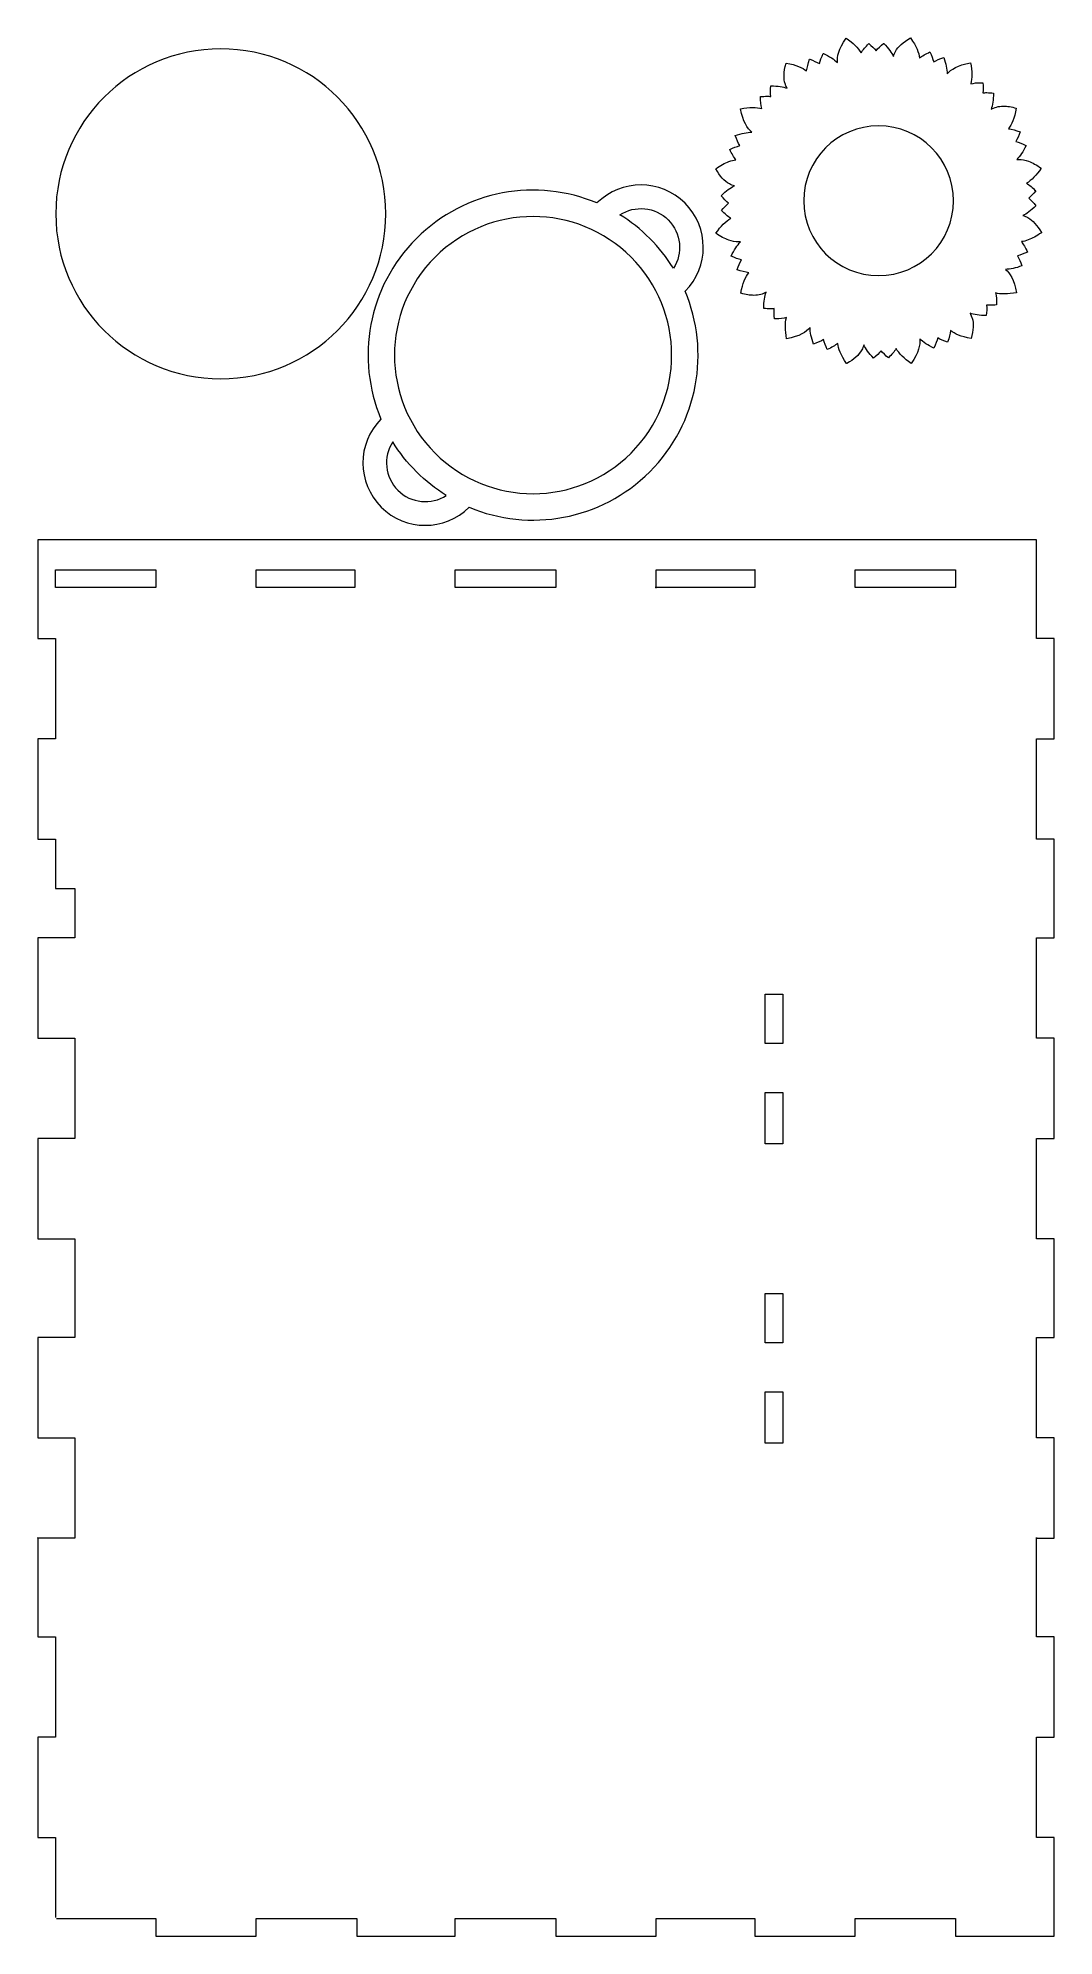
# Model space of a CAD drawing. Header units: millimetres. Extents: x -102 to 102, y -193 to 188.
import ezdxf

# ---------------------------------------------------------------- set-up
doc = ezdxf.new("R2010")
doc.units = ezdxf.units.MM
doc.header["$MEASUREMENT"] = 0
doc.layers.add('Layer 1', color=7, linetype='Continuous')

msp = doc.modelspace()

# ---------------------------------------------------------------- linework, layer by layer
at = {"layer": 'Layer 1', "color": 1, "lineweight": 9}
for points, knots in [([(48.1473, 178.1292), (48.1473, 178.1292), (48.1691, 178.0696), (48.1691, 178.0696), (48.1691, 178.0696), (48.2573, 177.8452), (48.354, 177.6314), (48.4648, 177.437), (48.4648, 177.437), (47.6682, 177.7175), (46.6307, 177.8999), (45.2242, 177.9048), (45.2242, 177.9048), (45.2242, 177.9048), (45.2196, 177.9048), (45.2196, 177.9048), (45.2196, 177.9048), (45.2196, 177.9048), (45.2192, 177.9006), (45.2192, 177.9006), (45.2192, 177.9006), (45.1254, 177.1224), (45.1113, 176.427), (45.1748, 175.803), (45.1748, 175.803), (44.9331, 175.821), (44.6837, 175.8319), (44.4209, 175.8319), (44.4209, 175.8319), (44.0251, 175.8319), (43.5982, 175.8114), (43.153, 175.7705), (43.153, 175.7705), (43.153, 175.7705), (43.1484, 175.7702), (43.1484, 175.7702), (43.1484, 175.7702), (43.1484, 175.7702), (43.1481, 175.7659), (43.1481, 175.7659), (43.1481, 175.7659), (43.1244, 174.8494), (43.201, 174.0578), (43.3728, 173.3699), (43.3728, 173.3699), (42.8648, 173.4972), (42.27, 173.5755), (41.5577, 173.5755), (41.5577, 173.5755), (40.8391, 173.5755), (40.0274, 173.4951), (39.1451, 173.3364), (39.1451, 173.3364), (39.1451, 173.3364), (39.1405, 173.3357), (39.1405, 173.3357), (39.1405, 173.3357), (39.1405, 173.3357), (39.1416, 173.3304), (39.1416, 173.3304), (39.1416, 173.3304), (39.6129, 170.6835), (40.4828, 169.4103), (41.3919, 168.6412), (41.3919, 168.6412), (40.4327, 168.6201), (39.3497, 168.3939), (38.0846, 167.9473), (38.0846, 167.9473), (38.0846, 167.9473), (38.0797, 167.9456), (38.0797, 167.9456), (38.0797, 167.9456), (38.0797, 167.9456), (38.0815, 167.9406), (38.0815, 167.9406), (38.0815, 167.9406), (38.3662, 167.1299), (38.6706, 166.4784), (38.9846, 165.9397), (38.9846, 165.9397), (38.364, 165.7661), (37.7005, 165.5174), (36.9833, 165.1851), (36.9833, 165.1851), (36.9833, 165.1851), (36.9787, 165.183), (36.9787, 165.183), (36.9787, 165.183), (36.9787, 165.183), (36.9808, 165.1784), (36.9808, 165.1784), (36.9808, 165.1784), (37.3833, 164.3049), (37.7915, 163.6251), (38.1979, 163.0896), (38.1979, 163.0896), (37.7453, 163.0377), (37.2845, 162.9277), (36.8019, 162.7495), (36.8019, 162.7495), (35.9863, 162.4489), (35.1294, 161.9737), (34.1819, 161.2968), (34.1819, 161.2968), (34.1819, 161.2968), (34.178, 161.2939), (34.178, 161.2939), (34.178, 161.2939), (34.178, 161.2939), (34.1801, 161.2904), (34.1801, 161.2904), (34.1801, 161.2904), (34.9964, 159.8094), (35.884, 158.8227), (36.894, 158.2738), (36.894, 158.2738), (37.2313, 158.09), (37.5661, 157.9651), (37.8941, 157.8752), (37.8941, 157.8752), (37.147, 157.5153), (36.2819, 156.9149), (35.2734, 155.9134), (35.2734, 155.9134), (35.2734, 155.9134), (35.2702, 155.9105), (35.2702, 155.9105), (35.2702, 155.9105), (35.2702, 155.9105), (35.273, 155.907), (35.273, 155.907), (35.273, 155.907), (35.7591, 155.2872), (36.24, 154.7877), (36.725, 154.3929), (36.725, 154.3929), (36.2629, 153.9943), (35.7958, 153.5145), (35.3178, 152.9402), (35.3178, 152.9402), (35.3178, 152.9402), (35.315, 152.9366), (35.315, 152.9366), (35.315, 152.9366), (35.315, 152.9366), (35.3178, 152.9335), (35.3178, 152.9335), (35.3178, 152.9335), (35.9539, 152.2642), (36.5642, 151.758), (37.1702, 151.3946), (37.1702, 151.3946), (36.1662, 150.7917), (35.1943, 149.8086), (34.2051, 148.3854), (34.2051, 148.3854), (34.2051, 148.3854), (34.2027, 148.3812), (34.2027, 148.3812), (34.2027, 148.3812), (34.2027, 148.3812), (34.2066, 148.3784), (34.2066, 148.3784), (34.2066, 148.3784), (35.1298, 147.7346), (35.9662, 147.282), (36.7631, 146.9944), (36.7631, 146.9944), (37.438, 146.7514), (38.0702, 146.6332), (38.6957, 146.6332), (38.6957, 146.6332), (38.8414, 146.6332), (38.9786, 146.6448), (39.1155, 146.6565), (39.1155, 146.6565), (38.4526, 145.9633), (37.8423, 145.0309), (37.2658, 143.8247), (37.2658, 143.8247), (37.2658, 143.8247), (37.2637, 143.8201), (37.2637, 143.8201), (37.2637, 143.8201), (37.2637, 143.8201), (37.2683, 143.818), (37.2683, 143.818), (37.2683, 143.818), (38.007, 143.4635), (38.6875, 143.206), (39.3211, 143.0384), (39.3211, 143.0384), (39.0054, 142.4771), (38.7119, 141.8337), (38.4399, 141.0928), (38.4399, 141.0928), (38.4399, 141.0928), (38.4385, 141.0879), (38.4385, 141.0879), (38.4385, 141.0879), (38.4385, 141.0879), (38.4431, 141.0861), (38.4431, 141.0861), (38.4431, 141.0861), (39.3031, 140.7693), (40.0743, 140.5672), (40.7806, 140.4705), (40.7806, 140.4705), (40.1276, 139.6482), (39.5497, 138.4082), (39.2089, 136.3621), (39.2089, 136.3621), (39.2089, 136.3621), (39.2082, 136.3582), (39.2082, 136.3582), (39.2082, 136.3582), (39.2082, 136.3582), (39.2125, 136.3568), (39.2125, 136.3568), (39.2125, 136.3568), (40.1791, 136.077), (41.0222, 135.9412), (41.7895, 135.9412), (41.7895, 135.9412), (42.8457, 135.9412), (43.6208, 136.2072), (44.2547, 136.5684), (44.2547, 136.5684), (43.9743, 135.7719), (43.7919, 134.7347), (43.7869, 133.3278), (43.7869, 133.3278), (43.7869, 133.3278), (43.7869, 133.3232), (43.7869, 133.3232), (43.7869, 133.3232), (43.7869, 133.3232), (43.7912, 133.3229), (43.7912, 133.3229), (43.7912, 133.3229), (44.2544, 133.2668), (44.6946, 133.2386), (45.1, 133.2386), (45.1, 133.2386), (45.1, 133.2386), (45.1003, 133.2386), (45.1003, 133.2386), (45.1003, 133.2386), (45.3833, 133.2386), (45.6433, 133.2541), (45.8895, 133.2791), (45.8895, 133.2791), (45.8465, 132.6974), (45.8503, 132.0324), (45.9209, 131.2567), (45.9209, 131.2567), (45.9209, 131.2567), (45.9212, 131.2521), (45.9212, 131.2521), (45.9212, 131.2521), (45.9212, 131.2521), (45.9258, 131.2517), (45.9258, 131.2517), (45.9258, 131.2517), (46.0387, 131.2489), (46.1467, 131.2475), (46.2557, 131.2475), (46.2557, 131.2475), (46.2557, 131.2475), (46.2564, 131.2475), (46.2564, 131.2475), (46.2564, 131.2475), (47.0357, 131.2475), (47.7201, 131.3241), (48.3244, 131.4754), (48.3244, 131.4754), (48.0404, 130.3387), (48.0485, 128.9555), (48.3554, 127.2491), (48.3554, 127.2491), (48.3554, 127.2491), (48.3561, 127.2445), (48.3561, 127.2445), (48.3561, 127.2445), (48.3561, 127.2445), (48.3611, 127.2456), (48.3611, 127.2456), (48.3611, 127.2456), (51.0076, 127.7169), (52.2811, 128.5869), (53.0498, 129.4956), (53.0498, 129.4956), (53.0717, 128.5368), (53.2996, 127.4474), (53.7441, 126.1887), (53.7441, 126.1887), (53.7441, 126.1887), (53.7459, 126.1837), (53.7459, 126.1837), (53.7459, 126.1837), (53.7459, 126.1837), (53.7508, 126.1855), (53.7508, 126.1855), (53.7508, 126.1855), (54.5622, 126.4702), (55.2138, 126.775), (55.7528, 127.089), (55.7528, 127.089), (55.9264, 126.4677), (56.1744, 125.8045), (56.5063, 125.0873), (56.5063, 125.0873), (56.5063, 125.0873), (56.5085, 125.0827), (56.5085, 125.0827), (56.5085, 125.0827), (56.5085, 125.0827), (56.513, 125.0848), (56.513, 125.0848), (56.513, 125.0848), (57.3858, 125.487), (58.0656, 125.8952), (58.6015, 126.3016), (58.6015, 126.3016), (58.7214, 125.2584), (59.1899, 123.9729), (60.395, 122.2859), (60.395, 122.2859), (60.395, 122.2859), (60.3978, 122.282), (60.3978, 122.282), (60.3978, 122.282), (60.3978, 122.282), (60.4014, 122.2841), (60.4014, 122.2841), (60.4014, 122.2841), (61.8823, 123.1005), (62.8687, 123.988), (63.418, 124.998), (63.418, 124.998), (63.6021, 125.336), (63.7274, 125.6715), (63.817, 125.9996), (63.817, 125.9996), (64.1824, 125.2379), (64.7867, 124.3757), (65.7784, 123.3774), (65.7784, 123.3774), (65.7784, 123.3774), (65.7812, 123.3742), (65.7812, 123.3742), (65.7812, 123.3742), (65.7812, 123.3742), (65.7848, 123.377), (65.7848, 123.377), (65.7848, 123.377), (66.4014, 123.861), (66.9034, 124.3426), (67.2992, 124.8294), (67.2992, 124.8294), (67.6802, 124.3874), (68.1533, 123.9203), (68.7516, 123.4218), (68.7516, 123.4218), (68.7516, 123.4218), (68.7551, 123.419), (68.7551, 123.419), (68.7551, 123.419), (68.7551, 123.419), (68.7583, 123.4218), (68.7583, 123.4218), (68.7583, 123.4218), (69.424, 124.054), (69.9302, 124.6685), (70.295, 125.2778), (70.295, 125.2778), (70.8979, 124.2724), (71.8818, 123.2994), (73.3063, 122.3095), (73.3063, 122.3095), (73.3063, 122.3095), (73.3106, 122.3067), (73.3106, 122.3067), (73.3106, 122.3067), (73.3106, 122.3067), (73.3134, 122.3106), (73.3134, 122.3106), (73.3134, 122.3106), (74.8515, 124.5154), (75.1365, 126.0306), (75.0381, 127.2174), (75.0381, 127.2174), (75.7306, 126.5549), (76.6627, 125.9456), (77.867, 125.3699), (77.867, 125.3699), (77.867, 125.3699), (77.8716, 125.3678), (77.8716, 125.3678), (77.8716, 125.3678), (77.8716, 125.3678), (77.8737, 125.3723), (77.8737, 125.3723), (77.8737, 125.3723), (78.2456, 126.1474), (78.4918, 126.8237), (78.6506, 127.4269), (78.6506, 127.4269), (79.2125, 127.1105), (79.8571, 126.8166), (80.599, 126.5439), (80.599, 126.5439), (80.599, 126.5439), (80.6039, 126.5425), (80.6039, 126.5425), (80.6039, 126.5425), (80.6039, 126.5425), (80.6057, 126.5471), (80.6057, 126.5471), (80.6057, 126.5471), (80.938, 127.4491), (81.1306, 128.2182), (81.2216, 128.8839), (81.2216, 128.8839), (82.0443, 128.2313), (83.2843, 127.6538), (85.3293, 127.313), (85.3293, 127.313), (85.3293, 127.313), (85.3336, 127.3123), (85.3336, 127.3123), (85.3336, 127.3123), (85.3336, 127.3123), (85.335, 127.3165), (85.335, 127.3165), (85.335, 127.3165), (85.8049, 128.9403), (85.8747, 130.2657), (85.5491, 131.3682), (85.5491, 131.3682), (85.5491, 131.3682), (85.123, 132.3595), (85.123, 132.3595), (85.123, 132.3595), (85.9195, 132.079), (86.9571, 131.8963), (88.3643, 131.8913), (88.3643, 131.8913), (88.3643, 131.8913), (88.3689, 131.8913), (88.3689, 131.8913), (88.3689, 131.8913), (88.3689, 131.8913), (88.3692, 131.8956), (88.3692, 131.8956), (88.3692, 131.8956), (88.4631, 132.6734), (88.4768, 133.3691), (88.4133, 133.9932), (88.4133, 133.9932), (88.6546, 133.9752), (88.9033, 133.9642), (89.1651, 133.9642), (89.1651, 133.9642), (89.1651, 133.9642), (89.1662, 133.9642), (89.1662, 133.9642), (89.1662, 133.9642), (89.5627, 133.9642), (89.9899, 133.9847), (90.4351, 134.0253), (90.4351, 134.0253), (90.4351, 134.0253), (90.4397, 134.0256), (90.4397, 134.0256), (90.4397, 134.0256), (90.4397, 134.0256), (90.44, 134.0302), (90.44, 134.0302), (90.44, 134.0302), (90.4633, 134.9464), (90.3868, 135.738), (90.2153, 136.4259), (90.2153, 136.4259), (90.723, 136.2986), (91.3178, 136.2203), (92.03, 136.2203), (92.03, 136.2203), (92.7486, 136.2203), (93.56, 136.3007), (94.4423, 136.4594), (94.4423, 136.4594), (94.4423, 136.4594), (94.4472, 136.4601), (94.4472, 136.4601), (94.4472, 136.4601), (94.4472, 136.4601), (94.4462, 136.4651), (94.4462, 136.4651), (94.4462, 136.4651), (93.9749, 139.1123), (93.1046, 140.3855), (92.1958, 141.1542), (92.1958, 141.1542), (93.155, 141.1757), (94.238, 141.4019), (95.5031, 141.8485), (95.5031, 141.8485), (95.5031, 141.8485), (95.508, 141.8502), (95.508, 141.8502), (95.508, 141.8502), (95.508, 141.8502), (95.5063, 141.8552), (95.5063, 141.8552), (95.5063, 141.8552), (95.2212, 142.6659), (94.9171, 143.3174), (94.6032, 143.8561), (94.6032, 143.8561), (95.2237, 144.0297), (95.8873, 144.2784), (96.6045, 144.6107), (96.6045, 144.6107), (96.6045, 144.6107), (96.6091, 144.6128), (96.6091, 144.6128), (96.6091, 144.6128), (96.6091, 144.6128), (96.6069, 144.6174), (96.6069, 144.6174), (96.6069, 144.6174), (96.2044, 145.4906), (95.7963, 146.1707), (95.3899, 146.7062), (95.3899, 146.7062), (95.8425, 146.7581), (96.3032, 146.8681), (96.7858, 147.0463), (96.7858, 147.0463), (97.6014, 147.3469), (98.4583, 147.8224), (99.4059, 148.499), (99.4059, 148.499), (99.4059, 148.499), (99.4098, 148.5019), (99.4098, 148.5019), (99.4098, 148.5019), (99.4098, 148.5019), (99.4077, 148.5054), (99.4077, 148.5054), (99.4077, 148.5054), (98.5913, 149.9864), (97.7037, 150.9727), (96.6937, 151.522), (96.6937, 151.522), (96.3565, 151.7058), (96.0217, 151.8307), (95.6936, 151.9206), (95.6936, 151.9206), (96.4408, 152.2805), (97.3058, 152.8809), (98.3144, 153.8824), (98.3144, 153.8824), (98.3144, 153.8824), (98.3176, 153.8853), (98.3176, 153.8853), (98.3176, 153.8853), (98.3176, 153.8853), (98.3147, 153.8888), (98.3147, 153.8888), (98.3147, 153.8888), (97.8286, 154.5086), (97.3478, 155.0081), (96.8627, 155.4029), (96.8627, 155.4029), (97.3245, 155.8015), (97.7919, 156.2813), (98.2699, 156.8556), (98.2699, 156.8556), (98.2699, 156.8556), (98.2728, 156.8592), (98.2728, 156.8592), (98.2728, 156.8592), (98.2728, 156.8592), (98.2699, 156.8623), (98.2699, 156.8623), (98.2699, 156.8623), (97.6339, 157.5316), (97.0239, 158.0378), (96.4175, 158.4012), (96.4175, 158.4012), (97.4215, 159.0041), (98.3934, 159.9876), (99.3823, 161.4104), (99.3823, 161.4104), (99.3823, 161.4104), (99.3851, 161.4146), (99.3851, 161.4146), (99.3851, 161.4146), (99.3851, 161.4146), (99.3808, 161.4174), (99.3808, 161.4174), (99.3808, 161.4174), (98.458, 162.0612), (97.6215, 162.5138), (96.8243, 162.8014), (96.8243, 162.8014), (96.1497, 163.0444), (95.5179, 163.1626), (94.8921, 163.1626), (94.8921, 163.1626), (94.746, 163.1626), (94.6088, 163.151), (94.4716, 163.1393), (94.4716, 163.1393), (95.1348, 163.8325), (95.7455, 164.7649), (96.3219, 165.9711), (96.3219, 165.9711), (96.3219, 165.9711), (96.3237, 165.9757), (96.3237, 165.9757), (96.3237, 165.9757), (96.3237, 165.9757), (96.3194, 165.9778), (96.3194, 165.9778), (96.3194, 165.9778), (95.5807, 166.3323), (94.9002, 166.5898), (94.2659, 166.7574), (94.2659, 166.7574), (94.5824, 167.3183), (94.8759, 167.9621), (95.1475, 168.703), (95.1475, 168.703), (95.1475, 168.703), (95.1493, 168.7079), (95.1493, 168.7079), (95.1493, 168.7079), (95.1493, 168.7079), (95.1447, 168.7097), (95.1447, 168.7097), (95.1447, 168.7097), (94.2846, 169.0265), (93.5134, 169.2286), (92.8072, 169.3253), (92.8072, 169.3253), (93.4602, 170.1476), (94.038, 171.3876), (94.3788, 173.4334), (94.3788, 173.4334), (94.3788, 173.4334), (94.3795, 173.4376), (94.3795, 173.4376), (94.3795, 173.4376), (94.3795, 173.4376), (94.3753, 173.439), (94.3753, 173.439), (94.3753, 173.439), (93.409, 173.7188), (92.5659, 173.8546), (91.7982, 173.8546), (91.7982, 173.8546), (90.742, 173.8546), (89.967, 173.5886), (89.333, 173.227), (89.333, 173.227), (89.6135, 174.0239), (89.7959, 175.0614), (89.8008, 176.4683), (89.8008, 176.4683), (89.8008, 176.4683), (89.8008, 176.4729), (89.8008, 176.4729), (89.8008, 176.4729), (89.8008, 176.4729), (89.7966, 176.4733), (89.7966, 176.4733), (89.7966, 176.4733), (89.3334, 176.529), (88.8931, 176.5576), (88.4874, 176.5576), (88.4874, 176.5576), (88.2048, 176.5576), (87.9445, 176.5421), (87.6983, 176.517), (87.6983, 176.517), (87.7413, 177.0987), (87.7374, 177.7637), (87.6665, 178.5391), (87.6665, 178.5391), (87.6665, 178.5391), (87.6661, 178.5437), (87.6661, 178.5437), (87.6661, 178.5437), (87.6661, 178.5437), (87.6619, 178.5441), (87.6619, 178.5441), (87.6619, 178.5441), (87.5487, 178.5469), (87.4407, 178.5479), (87.3314, 178.5479), (87.3314, 178.5479), (86.5521, 178.5479), (85.8677, 178.4717), (85.2634, 178.3204), (85.2634, 178.3204), (85.5474, 179.4571), (85.5393, 180.8403), (85.2323, 182.5463), (85.2323, 182.5463), (85.2323, 182.5463), (85.2316, 182.5513), (85.2316, 182.5513), (85.2316, 182.5513), (85.2316, 182.5513), (85.2263, 182.5502), (85.2263, 182.5502), (85.2263, 182.5502), (82.5798, 182.0789), (81.3066, 181.2086), (80.5376, 180.3002), (80.5376, 180.3002), (80.516, 181.2587), (80.2878, 182.3484), (79.8433, 183.6071), (79.8433, 183.6071), (79.8433, 183.6071), (79.8415, 183.6121), (79.8415, 183.6121), (79.8415, 183.6121), (79.8415, 183.6121), (79.8366, 183.6103), (79.8366, 183.6103), (79.8366, 183.6103), (79.0252, 183.3253), (78.3736, 183.0212), (77.8346, 182.7068), (77.8346, 182.7068), (77.661, 183.3281), (77.413, 183.9913), (77.0811, 184.7085), (77.0811, 184.7085), (77.0811, 184.7085), (77.0789, 184.7131), (77.0789, 184.7131), (77.0789, 184.7131), (77.0789, 184.7131), (77.0743, 184.711), (77.0743, 184.711), (77.0743, 184.711), (76.2016, 184.3088), (75.5218, 183.9006), (74.9863, 183.4946), (74.9863, 183.4946), (74.8663, 184.5378), (74.3978, 185.8229), (73.1927, 187.5099), (73.1927, 187.5099), (73.1927, 187.5099), (73.1899, 187.5138), (73.1899, 187.5138), (73.1899, 187.5138), (73.1899, 187.5138), (73.1864, 187.5117), (73.1864, 187.5117), (73.1864, 187.5117), (71.7054, 186.6953), (70.7187, 185.8078), (70.1698, 184.7978), (70.1698, 184.7978), (69.9856, 184.4598), (69.8604, 184.1243), (69.7708, 183.7959), (69.7708, 183.7959), (69.4053, 184.5579), (68.801, 185.4201), (67.8093, 186.4184), (67.8093, 186.4184), (67.8093, 186.4184), (67.8065, 186.4216), (67.8065, 186.4216), (67.8065, 186.4216), (67.8065, 186.4216), (67.803, 186.4188), (67.803, 186.4188), (67.803, 186.4188), (67.1863, 185.9348), (66.6843, 185.4529), (66.2882, 184.9664), (66.2882, 184.9664), (65.9075, 185.4081), (65.4344, 185.8755), (64.8361, 186.374), (64.8361, 186.374), (64.8361, 186.374), (64.8326, 186.3768), (64.8326, 186.3768), (64.8326, 186.3768), (64.8326, 186.3768), (64.8294, 186.374), (64.8294, 186.374), (64.8294, 186.374), (64.1637, 185.7418), (63.6575, 185.1273), (63.2927, 184.518), (63.2927, 184.518), (62.6898, 185.5234), (61.7059, 186.4964), (60.2814, 187.4863), (60.2814, 187.4863), (60.2814, 187.4863), (60.2772, 187.4891), (60.2772, 187.4891), (60.2772, 187.4891), (60.2772, 187.4891), (60.2744, 187.4852), (60.2744, 187.4852), (60.2744, 187.4852), (58.7363, 185.2804), (58.4512, 183.7652), (58.5496, 182.5784), (58.5496, 182.5784), (57.8568, 183.2409), (56.9251, 183.8502), (55.7207, 184.4259), (55.7207, 184.4259), (55.7207, 184.4259), (55.7161, 184.4277), (55.7161, 184.4277), (55.7161, 184.4277), (55.7161, 184.4277), (55.714, 184.4235), (55.714, 184.4235), (55.714, 184.4235), (55.3422, 183.6484), (55.0959, 182.9721), (54.9372, 182.3689), (54.9372, 182.3689), (54.3752, 182.6853), (53.7307, 182.9792), (52.9888, 183.2519), (52.9888, 183.2519), (52.9888, 183.2519), (52.9839, 183.2533), (52.9839, 183.2533), (52.9839, 183.2533), (52.9839, 183.2533), (52.9821, 183.2487), (52.9821, 183.2487), (52.9821, 183.2487), (52.6498, 182.3467), (52.4572, 181.5776), (52.3661, 180.9119), (52.3661, 180.9119), (52.3661, 180.9119), (52.3647, 180.8996), (52.3647, 180.8996), (52.3647, 180.8996), (51.5438, 181.5529), (50.3056, 182.1311), (48.2609, 182.4726), (48.2609, 182.4726), (47.7148, 180.5824), (47.7638, 179.298), (48.0785, 178.3257), (48.0785, 178.3257), (48.0785, 178.3257), (48.1473, 178.1292), (48.1473, 178.1292)], [0, 0, 0, 0, 0.00456621, 0.00456621, 0.00456621, 0.00456622, 0.00913242, 0.00913242, 0.00913242, 0.00913243, 0.01369863, 0.01369863, 0.01369863, 0.01369864, 0.01826484, 0.01826484, 0.01826484, 0.01826485, 0.02283105, 0.02283105, 0.02283105, 0.02283106, 0.02739726, 0.02739726, 0.02739726, 0.02739727, 0.03196347, 0.03196347, 0.03196347, 0.03196348, 0.03652968, 0.03652968, 0.03652968, 0.03652969, 0.04109589, 0.04109589, 0.04109589, 0.0410959, 0.0456621, 0.0456621, 0.0456621, 0.04566211, 0.05022831, 0.05022831, 0.05022831, 0.05022832, 0.05479452, 0.05479452, 0.05479452, 0.05479453, 0.05936073, 0.05936073, 0.05936073, 0.05936074, 0.06392694, 0.06392694, 0.06392694, 0.06392695, 0.06849315, 0.06849315, 0.06849315, 0.06849316, 0.07305936, 0.07305936, 0.07305936, 0.07305937, 0.07762557, 0.07762557, 0.07762557, 0.07762558, 0.08219178, 0.08219178, 0.08219178, 0.08219179, 0.08675799, 0.08675799, 0.08675799, 0.086758, 0.0913242, 0.0913242, 0.0913242, 0.09132421, 0.09589041, 0.09589041, 0.09589041, 0.09589042, 0.10045662, 0.10045662, 0.10045662, 0.10045663, 0.10502283, 0.10502283, 0.10502283, 0.10502284, 0.10958904, 0.10958904, 0.10958904, 0.10958905, 0.11415525, 0.11415525, 0.11415525, 0.11415526, 0.11872146, 0.11872146, 0.11872146, 0.11872147, 0.12328767, 0.12328767, 0.12328767, 0.12328768, 0.12785388, 0.12785388, 0.12785388, 0.12785389, 0.13242009, 0.13242009, 0.13242009, 0.1324201, 0.1369863, 0.1369863, 0.1369863, 0.13698631, 0.14155251, 0.14155251, 0.14155251, 0.14155252, 0.14611872, 0.14611872, 0.14611872, 0.14611873, 0.15068493, 0.15068493, 0.15068493, 0.15068494, 0.15525114, 0.15525114, 0.15525114, 0.15525115, 0.15981735, 0.15981735, 0.15981735, 0.15981736, 0.16438356, 0.16438356, 0.16438356, 0.16438357, 0.16894977, 0.16894977, 0.16894977, 0.16894978, 0.17351598, 0.17351598, 0.17351598, 0.17351599, 0.17808219, 0.17808219, 0.17808219, 0.1780822, 0.1826484, 0.1826484, 0.1826484, 0.18264841, 0.18721461, 0.18721461, 0.18721461, 0.18721462, 0.19178082, 0.19178082, 0.19178082, 0.19178083, 0.19634703, 0.19634703, 0.19634703, 0.19634704, 0.20091324, 0.20091324, 0.20091324, 0.20091325, 0.20547945, 0.20547945, 0.20547945, 0.20547946, 0.21004566, 0.21004566, 0.21004566, 0.21004567, 0.21461187, 0.21461187, 0.21461187, 0.21461188, 0.21917808, 0.21917808, 0.21917808, 0.21917809, 0.22374429, 0.22374429, 0.22374429, 0.2237443, 0.2283105, 0.2283105, 0.2283105, 0.22831051, 0.23287671, 0.23287671, 0.23287671, 0.23287672, 0.23744292, 0.23744292, 0.23744292, 0.23744293, 0.24200913, 0.24200913, 0.24200913, 0.24200914, 0.24657534, 0.24657534, 0.24657534, 0.24657535, 0.25114155, 0.25114155, 0.25114155, 0.25114156, 0.25570776, 0.25570776, 0.25570776, 0.25570777, 0.26027397, 0.26027397, 0.26027397, 0.26027398, 0.26484018, 0.26484018, 0.26484018, 0.26484019, 0.26940639, 0.26940639, 0.26940639, 0.2694064, 0.2739726, 0.2739726, 0.2739726, 0.27397261, 0.27853881, 0.27853881, 0.27853881, 0.27853882, 0.28310502, 0.28310502, 0.28310502, 0.28310503, 0.28767123, 0.28767123, 0.28767123, 0.28767124, 0.29223744, 0.29223744, 0.29223744, 0.29223745, 0.29680365, 0.29680365, 0.29680365, 0.29680366, 0.30136986, 0.30136986, 0.30136986, 0.30136987, 0.30593607, 0.30593607, 0.30593607, 0.30593608, 0.31050228, 0.31050228, 0.31050228, 0.31050229, 0.31506849, 0.31506849, 0.31506849, 0.3150685, 0.3196347, 0.3196347, 0.3196347, 0.31963471, 0.32420091, 0.32420091, 0.32420091, 0.32420092, 0.32876712, 0.32876712, 0.32876712, 0.32876713, 0.33333333, 0.33333333, 0.33333333, 0.33333334, 0.33789954, 0.33789954, 0.33789954, 0.33789955, 0.34246575, 0.34246575, 0.34246575, 0.34246576, 0.34703196, 0.34703196, 0.34703196, 0.34703197, 0.35159817, 0.35159817, 0.35159817, 0.35159818, 0.35616438, 0.35616438, 0.35616438, 0.35616439, 0.36073059, 0.36073059, 0.36073059, 0.3607306, 0.3652968, 0.3652968, 0.3652968, 0.36529681, 0.36986301, 0.36986301, 0.36986301, 0.36986302, 0.37442922, 0.37442922, 0.37442922, 0.37442923, 0.37899543, 0.37899543, 0.37899543, 0.37899544, 0.38356164, 0.38356164, 0.38356164, 0.38356165, 0.38812785, 0.38812785, 0.38812785, 0.38812786, 0.39269406, 0.39269406, 0.39269406, 0.39269407, 0.39726027, 0.39726027, 0.39726027, 0.39726028, 0.40182648, 0.40182648, 0.40182648, 0.40182649, 0.40639269, 0.40639269, 0.40639269, 0.4063927, 0.4109589, 0.4109589, 0.4109589, 0.41095891, 0.41552511, 0.41552511, 0.41552511, 0.41552512, 0.42009132, 0.42009132, 0.42009132, 0.42009133, 0.42465753, 0.42465753, 0.42465753, 0.42465754, 0.42922374, 0.42922374, 0.42922374, 0.42922375, 0.43378995, 0.43378995, 0.43378995, 0.43378996, 0.43835616, 0.43835616, 0.43835616, 0.43835617, 0.44292237, 0.44292237, 0.44292237, 0.44292238, 0.44748858, 0.44748858, 0.44748858, 0.44748859, 0.45205479, 0.45205479, 0.45205479, 0.4520548, 0.456621, 0.456621, 0.456621, 0.45662101, 0.46118721, 0.46118721, 0.46118721, 0.46118722, 0.46575342, 0.46575342, 0.46575342, 0.46575343, 0.47031963, 0.47031963, 0.47031963, 0.47031964, 0.47488584, 0.47488584, 0.47488584, 0.47488585, 0.47945205, 0.47945205, 0.47945205, 0.47945206, 0.48401826, 0.48401826, 0.48401826, 0.48401827, 0.48858447, 0.48858447, 0.48858447, 0.48858448, 0.49315068, 0.49315068, 0.49315068, 0.49315069, 0.49771689, 0.49771689, 0.49771689, 0.4977169, 0.50228311, 0.50228311, 0.50228311, 0.50228312, 0.50684932, 0.50684932, 0.50684932, 0.50684933, 0.51141553, 0.51141553, 0.51141553, 0.51141554, 0.51598174, 0.51598174, 0.51598174, 0.51598175, 0.52054795, 0.52054795, 0.52054795, 0.52054796, 0.52511416, 0.52511416, 0.52511416, 0.52511417, 0.52968037, 0.52968037, 0.52968037, 0.52968038, 0.53424658, 0.53424658, 0.53424658, 0.53424659, 0.53881279, 0.53881279, 0.53881279, 0.5388128, 0.543379, 0.543379, 0.543379, 0.54337901, 0.54794521, 0.54794521, 0.54794521, 0.54794522, 0.55251142, 0.55251142, 0.55251142, 0.55251143, 0.55707763, 0.55707763, 0.55707763, 0.55707764, 0.56164384, 0.56164384, 0.56164384, 0.56164385, 0.56621005, 0.56621005, 0.56621005, 0.56621006, 0.57077626, 0.57077626, 0.57077626, 0.57077627, 0.57534247, 0.57534247, 0.57534247, 0.57534248, 0.57990868, 0.57990868, 0.57990868, 0.57990869, 0.58447489, 0.58447489, 0.58447489, 0.5844749, 0.5890411, 0.5890411, 0.5890411, 0.58904111, 0.59360731, 0.59360731, 0.59360731, 0.59360732, 0.59817352, 0.59817352, 0.59817352, 0.59817353, 0.60273973, 0.60273973, 0.60273973, 0.60273974, 0.60730594, 0.60730594, 0.60730594, 0.60730595, 0.61187215, 0.61187215, 0.61187215, 0.61187216, 0.61643836, 0.61643836, 0.61643836, 0.61643837, 0.62100457, 0.62100457, 0.62100457, 0.62100458, 0.62557078, 0.62557078, 0.62557078, 0.62557079, 0.63013699, 0.63013699, 0.63013699, 0.630137, 0.6347032, 0.6347032, 0.6347032, 0.63470321, 0.63926941, 0.63926941, 0.63926941, 0.63926942, 0.64383562, 0.64383562, 0.64383562, 0.64383563, 0.64840183, 0.64840183, 0.64840183, 0.64840184, 0.65296804, 0.65296804, 0.65296804, 0.65296805, 0.65753425, 0.65753425, 0.65753425, 0.65753426, 0.66210046, 0.66210046, 0.66210046, 0.66210047, 0.66666667, 0.66666667, 0.66666667, 0.66666668, 0.67123288, 0.67123288, 0.67123288, 0.67123289, 0.67579909, 0.67579909, 0.67579909, 0.6757991, 0.6803653, 0.6803653, 0.6803653, 0.68036531, 0.68493151, 0.68493151, 0.68493151, 0.68493152, 0.68949772, 0.68949772, 0.68949772, 0.68949773, 0.69406393, 0.69406393, 0.69406393, 0.69406394, 0.69863014, 0.69863014, 0.69863014, 0.69863015, 0.70319635, 0.70319635, 0.70319635, 0.70319636, 0.70776256, 0.70776256, 0.70776256, 0.70776257, 0.71232877, 0.71232877, 0.71232877, 0.71232878, 0.71689498, 0.71689498, 0.71689498, 0.71689499, 0.72146119, 0.72146119, 0.72146119, 0.7214612, 0.7260274, 0.7260274, 0.7260274, 0.72602741, 0.73059361, 0.73059361, 0.73059361, 0.73059362, 0.73515982, 0.73515982, 0.73515982, 0.73515983, 0.73972603, 0.73972603, 0.73972603, 0.73972604, 0.74429224, 0.74429224, 0.74429224, 0.74429225, 0.74885845, 0.74885845, 0.74885845, 0.74885846, 0.75342466, 0.75342466, 0.75342466, 0.75342467, 0.75799087, 0.75799087, 0.75799087, 0.75799088, 0.76255708, 0.76255708, 0.76255708, 0.76255709, 0.76712329, 0.76712329, 0.76712329, 0.7671233, 0.7716895, 0.7716895, 0.7716895, 0.77168951, 0.77625571, 0.77625571, 0.77625571, 0.77625572, 0.78082192, 0.78082192, 0.78082192, 0.78082193, 0.78538813, 0.78538813, 0.78538813, 0.78538814, 0.78995434, 0.78995434, 0.78995434, 0.78995435, 0.79452055, 0.79452055, 0.79452055, 0.79452056, 0.79908676, 0.79908676, 0.79908676, 0.79908677, 0.80365297, 0.80365297, 0.80365297, 0.80365298, 0.80821918, 0.80821918, 0.80821918, 0.80821919, 0.81278539, 0.81278539, 0.81278539, 0.8127854, 0.8173516, 0.8173516, 0.8173516, 0.81735161, 0.82191781, 0.82191781, 0.82191781, 0.82191782, 0.82648402, 0.82648402, 0.82648402, 0.82648403, 0.83105023, 0.83105023, 0.83105023, 0.83105024, 0.83561644, 0.83561644, 0.83561644, 0.83561645, 0.84018265, 0.84018265, 0.84018265, 0.84018266, 0.84474886, 0.84474886, 0.84474886, 0.84474887, 0.84931507, 0.84931507, 0.84931507, 0.84931508, 0.85388128, 0.85388128, 0.85388128, 0.85388129, 0.85844749, 0.85844749, 0.85844749, 0.8584475, 0.8630137, 0.8630137, 0.8630137, 0.86301371, 0.86757991, 0.86757991, 0.86757991, 0.86757992, 0.87214612, 0.87214612, 0.87214612, 0.87214613, 0.87671233, 0.87671233, 0.87671233, 0.87671234, 0.88127854, 0.88127854, 0.88127854, 0.88127855, 0.88584475, 0.88584475, 0.88584475, 0.88584476, 0.89041096, 0.89041096, 0.89041096, 0.89041097, 0.89497717, 0.89497717, 0.89497717, 0.89497718, 0.89954338, 0.89954338, 0.89954338, 0.89954339, 0.90410959, 0.90410959, 0.90410959, 0.9041096, 0.9086758, 0.9086758, 0.9086758, 0.90867581, 0.91324201, 0.91324201, 0.91324201, 0.91324202, 0.91780822, 0.91780822, 0.91780822, 0.91780823, 0.92237443, 0.92237443, 0.92237443, 0.92237444, 0.92694064, 0.92694064, 0.92694064, 0.92694065, 0.93150685, 0.93150685, 0.93150685, 0.93150686, 0.93607306, 0.93607306, 0.93607306, 0.93607307, 0.94063927, 0.94063927, 0.94063927, 0.94063928, 0.94520548, 0.94520548, 0.94520548, 0.94520549, 0.94977169, 0.94977169, 0.94977169, 0.9497717, 0.9543379, 0.9543379, 0.9543379, 0.95433791, 0.95890411, 0.95890411, 0.95890411, 0.95890412, 0.96347032, 0.96347032, 0.96347032, 0.96347033, 0.96803653, 0.96803653, 0.96803653, 0.96803654, 0.97260274, 0.97260274, 0.97260274, 0.97260275, 0.97716895, 0.97716895, 0.97716895, 0.97716896, 0.98173516, 0.98173516, 0.98173516, 0.98173517, 0.98630137, 0.98630137, 0.98630137, 0.98630138, 0.99086758, 0.99086758, 0.99086758, 0.99086759, 1, 1, 1, 1]), ([(-31.934, 152.2824), (-31.934, 134.0268), (-46.7334, 119.2274), (-64.9889, 119.2274), (-64.9889, 119.2274), (-83.2445, 119.2274), (-98.0438, 134.0268), (-98.0438, 152.2824), (-98.0438, 152.2824), (-98.0438, 170.5386), (-83.2445, 185.3373), (-64.9889, 185.3373), (-64.9889, 185.3373), (-46.7334, 185.3373), (-31.934, 170.5386), (-31.934, 152.2824)], [0, 0, 0, 0, 0.2, 0.2, 0.2, 0.20000001, 0.4, 0.4, 0.4, 0.40000001, 0.6, 0.6, 0.6, 0.60000001, 1, 1, 1, 1]), ([(51.7939, 154.8979), (51.7939, 163.1822), (58.5097, 169.8984), (66.7944, 169.8984), (66.7944, 169.8984), (75.0783, 169.8984), (81.7941, 163.1822), (81.7941, 154.8979), (81.7941, 154.8979), (81.7938, 146.6136), (75.0779, 139.8978), (66.794, 139.8978), (66.794, 139.8978), (58.5097, 139.8978), (51.7939, 146.6136), (51.7939, 154.8979)], [0, 0, 0, 0, 0.2, 0.2, 0.2, 0.20000001, 0.4, 0.4, 0.4, 0.40000001, 0.6, 0.6, 0.6, 0.60000001, 1, 1, 1, 1]), ([(-32.909, 111.1619), (-37.9502, 123.175), (-35.5827, 137.5599), (-25.8019, 147.341), (-25.8019, 147.341), (-16.0208, 157.1218), (-1.6359, 159.4896), (10.3769, 154.4481), (10.3769, 154.4481), (15.2621, 159.285), (23.1425, 159.2713), (28.0091, 154.4047), (28.0091, 154.4047), (32.8756, 149.5381), (32.889, 141.6581), (28.0525, 136.7732), (28.0525, 136.7732), (33.0936, 124.7604), (30.7258, 110.3752), (20.945, 100.5941), (20.945, 100.5941), (11.1639, 90.813), (-3.2209, 88.4455), (-15.2337, 93.487), (-15.2337, 93.487), (-20.119, 88.6501), (-27.9993, 88.6642), (-32.8659, 93.5304), (-32.8659, 93.5304), (-37.7321, 98.3966), (-37.7455, 106.277), (-32.909, 111.1619)], [0, 0, 0, 0, 0.11111111, 0.11111111, 0.11111111, 0.11111112, 0.22222222, 0.22222222, 0.22222222, 0.22222223, 0.33333333, 0.33333333, 0.33333333, 0.33333334, 0.44444444, 0.44444444, 0.44444444, 0.44444445, 0.55555556, 0.55555556, 0.55555556, 0.55555557, 0.66666667, 0.66666667, 0.66666667, 0.66666668, 0.77777778, 0.77777778, 0.77777778, 0.77777779, 1, 1, 1, 1]), ([(17.2034, 143.5995), (28.0457, 132.7572), (28.0457, 115.1783), (17.2034, 104.3357), (17.2034, 104.3357), (6.3615, 93.4934), (-11.2178, 93.4934), (-22.0604, 104.3357), (-22.0604, 104.3357), (-32.9023, 115.1783), (-32.9023, 132.7572), (-22.0604, 143.5995), (-22.0604, 143.5995), (-11.2178, 154.4418), (6.3615, 154.4418), (17.2034, 143.5995)], [0, 0, 0, 0, 0.2, 0.2, 0.2, 0.20000001, 0.4, 0.4, 0.4, 0.40000001, 0.6, 0.6, 0.6, 0.60000001, 1, 1, 1, 1]), ([(25.689, 141.3585), (27.6335, 144.3642), (27.2899, 148.4186), (24.6561, 151.0521), (24.6561, 151.0521), (22.0226, 153.6856), (17.9681, 154.0292), (14.9625, 152.0847), (14.9625, 152.0847), (17.089, 150.7674), (19.0991, 149.1866), (20.9452, 147.3409), (20.9452, 147.3409), (22.791, 145.4955), (24.3714, 143.4847), (25.689, 141.3585)], [0, 0, 0, 0, 0.2, 0.2, 0.2, 0.20000001, 0.4, 0.4, 0.4, 0.40000001, 0.6, 0.6, 0.6, 0.60000001, 1, 1, 1, 1]), ([(-19.8193, 95.8498), (-22.825, 93.9053), (-26.8802, 94.2489), (-29.5136, 96.8824), (-29.5136, 96.8824), (-32.1471, 99.5162), (-32.4907, 103.5711), (-30.5459, 106.5767), (-30.5459, 106.5767), (-29.2279, 104.4502), (-27.6475, 102.4401), (-25.8021, 100.594), (-25.8021, 100.594), (-23.9563, 98.7486), (-21.9455, 97.1678), (-19.8193, 95.8498)], [0, 0, 0, 0, 0.2, 0.2, 0.2, 0.20000001, 0.4, 0.4, 0.4, 0.40000001, 0.6, 0.6, 0.6, 0.60000001, 1, 1, 1, 1]), ([(-97.911, -189.2611), (-97.911, -189.2611), (-77.9791, -189.2611), (-77.9791, -189.2611), (-77.9791, -189.2611), (-77.9791, -189.2611), (-77.9791, -192.7889), (-77.9791, -192.7889), (-77.9791, -192.7889), (-77.9791, -192.7889), (-57.8707, -192.7889), (-57.8707, -192.7889), (-57.8707, -192.7889), (-57.8707, -192.7889), (-57.8707, -189.2611), (-57.8707, -189.2611), (-57.8707, -189.2611), (-57.8707, -189.2611), (-37.7624, -189.2611), (-37.7624, -189.2611), (-37.7624, -189.2611), (-37.7624, -189.2611), (-37.7624, -192.7889), (-37.7624, -192.7889), (-37.7624, -192.7889), (-37.7624, -192.7889), (-18.0068, -192.7889), (-18.0068, -192.7889), (-18.0068, -192.7889), (-18.0068, -192.7889), (-18.0068, -189.2611), (-18.0068, -189.2611), (-18.0068, -189.2611), (-18.0068, -189.2611), (2.1015, -189.2611), (2.1015, -189.2611), (2.1015, -189.2611), (2.1015, -189.2611), (2.1015, -192.7889), (2.1015, -192.7889), (2.1015, -192.7889), (2.1015, -192.7889), (22.2098, -192.7889), (22.2098, -192.7889), (22.2098, -192.7889), (22.2098, -192.7889), (22.2098, -189.2611), (22.2098, -189.2611), (22.2098, -189.2611), (22.2098, -189.2611), (41.9654, -189.2611), (41.9654, -189.2611), (41.9654, -189.2611), (41.9654, -189.2611), (41.9654, -192.7889), (41.9654, -192.7889), (41.9654, -192.7889), (41.9654, -192.7889), (42.0359, -192.7889), (42.0359, -192.7889), (42.0359, -192.7889), (42.0359, -192.7889), (62.0737, -192.7889), (62.0737, -192.7889), (62.0737, -192.7889), (62.0737, -192.7889), (62.0737, -189.2611), (62.0737, -189.2611), (62.0737, -189.2611), (62.0737, -189.2611), (82.182, -189.2611), (82.182, -189.2611), (82.182, -189.2611), (82.182, -189.2611), (82.182, -192.7889), (82.182, -192.7889), (82.182, -192.7889), (82.182, -192.7889), (101.9376, -192.7889), (101.9376, -192.7889), (101.9376, -192.7889), (101.9376, -192.7889), (101.9376, -173.0334), (101.9376, -173.0334), (101.9376, -173.0334), (101.9376, -173.0334), (98.4098, -173.0334), (98.4098, -173.0334), (98.4098, -173.0334), (98.4098, -173.0334), (98.4098, -152.925), (98.4098, -152.925), (98.4098, -152.925), (98.4098, -152.925), (101.9376, -152.925), (101.9376, -152.925), (101.9376, -152.925), (101.9376, -152.925), (101.9376, -132.8167), (101.9376, -132.8167), (101.9376, -132.8167), (101.9376, -132.8167), (98.4098, -132.8167), (98.4098, -132.8167), (98.4098, -132.8167), (98.4098, -132.8167), (98.4098, -112.9094), (98.4098, -112.9094), (98.4098, -112.9094), (98.4098, -112.9094), (98.4098, -113.0611), (98.4098, -113.0611), (98.4098, -113.0611), (98.4098, -113.0611), (101.9376, -113.0611), (101.9376, -113.0611), (101.9376, -113.0611), (101.9376, -113.0611), (101.9376, -92.9528), (101.9376, -92.9528), (101.9376, -92.9528), (101.9376, -92.9528), (98.4098, -92.9528), (98.4098, -92.9528), (98.4098, -92.9528), (98.4098, -92.9528), (98.4098, -72.8445), (98.4098, -72.8445), (98.4098, -72.8445), (98.4098, -72.8445), (101.9376, -72.8445), (101.9376, -72.8445), (101.9376, -72.8445), (101.9376, -72.8445), (101.9376, -53.0889), (101.9376, -53.0889), (101.9376, -53.0889), (101.9376, -53.0889), (98.4098, -53.0889), (98.4098, -53.0889), (98.4098, -53.0889), (98.4098, -53.0889), (98.4098, -32.9806), (98.4098, -32.9806), (98.4098, -32.9806), (98.4098, -32.9806), (101.9376, -32.9806), (101.9376, -32.9806), (101.9376, -32.9806), (101.9376, -32.9806), (101.9376, -12.8722), (101.9376, -12.8722), (101.9376, -12.8722), (101.9376, -12.8722), (98.4098, -12.8722), (98.4098, -12.8722), (98.4098, -12.8722), (98.4098, -12.8722), (98.4098, 7.2361), (98.4098, 7.2361), (98.4098, 7.2361), (98.4098, 7.2361), (101.9376, 7.2361), (101.9376, 7.2361), (101.9376, 7.2361), (101.9376, 7.2361), (101.9376, 26.9916), (101.9376, 26.9916), (101.9376, 26.9916), (101.9376, 26.9916), (98.4098, 26.9916), (98.4098, 26.9916), (98.4098, 26.9916), (98.4098, 26.9916), (98.4098, 47.0622), (98.4098, 47.0622), (98.4098, 47.0622), (98.4098, 47.0622), (98.4098, 47.1), (98.4098, 47.1), (98.4098, 47.1), (98.4098, 47.1), (101.9376, 47.1), (101.9376, 47.1), (101.9376, 47.1), (101.9376, 47.1), (101.9376, 67.2083), (101.9376, 67.2083), (101.9376, 67.2083), (101.9376, 67.2083), (98.4098, 67.2083), (98.4098, 67.2083), (98.4098, 67.2083), (98.4098, 67.2083), (98.4098, 86.9639), (98.4098, 86.9639), (98.4098, 86.9639), (98.4098, 86.9639), (-101.6152, 86.9639), (-101.6152, 86.9639), (-101.6152, 86.9639), (-101.6152, 86.9639), (-101.6152, 67.2083), (-101.6152, 67.2083), (-101.6152, 67.2083), (-101.6152, 67.2083), (-98.0874, 67.2083), (-98.0874, 67.2083), (-98.0874, 67.2083), (-98.0874, 67.2083), (-98.0874, 47.1), (-98.0874, 47.1), (-98.0874, 47.1), (-98.0874, 47.1), (-101.6152, 47.1), (-101.6152, 47.1), (-101.6152, 47.1), (-101.6152, 47.1), (-101.6152, 47.0622), (-101.6152, 47.0622), (-101.6152, 47.0622), (-101.6152, 47.0622), (-101.6152, 26.9916), (-101.6152, 26.9916), (-101.6152, 26.9916), (-101.6152, 26.9916), (-98.0874, 26.9916), (-98.0874, 26.9916), (-98.0874, 26.9916), (-98.0874, 26.9916), (-98.0874, 17.1139), (-98.0874, 17.1139), (-98.0874, 17.1139), (-98.0874, 17.1139), (-94.2068, 17.1139), (-94.2068, 17.1139), (-94.2068, 17.1139), (-94.2068, 17.1139), (-94.2068, 7.2361), (-94.2068, 7.2361), (-94.2068, 7.2361), (-94.2068, 7.2361), (-101.6152, 7.2361), (-101.6152, 7.2361), (-101.6152, 7.2361), (-101.6152, 7.2361), (-101.6152, -12.8722), (-101.6152, -12.8722), (-101.6152, -12.8722), (-101.6152, -12.8722), (-94.2068, -12.8722), (-94.2068, -12.8722), (-94.2068, -12.8722), (-94.2068, -12.8722), (-94.2068, -32.9806), (-94.2068, -32.9806), (-94.2068, -32.9806), (-94.2068, -32.9806), (-101.6152, -32.9806), (-101.6152, -32.9806), (-101.6152, -32.9806), (-101.6152, -32.9806), (-101.6152, -53.0889), (-101.6152, -53.0889), (-101.6152, -53.0889), (-101.6152, -53.0889), (-94.2068, -53.0889), (-94.2068, -53.0889), (-94.2068, -53.0889), (-94.2068, -53.0889), (-94.2068, -72.8445), (-94.2068, -72.8445), (-94.2068, -72.8445), (-94.2068, -72.8445), (-101.6152, -72.8445), (-101.6152, -72.8445), (-101.6152, -72.8445), (-101.6152, -72.8445), (-101.6152, -92.9528), (-101.6152, -92.9528), (-101.6152, -92.9528), (-101.6152, -92.9528), (-94.2068, -92.9528), (-94.2068, -92.9528), (-94.2068, -92.9528), (-94.2068, -92.9528), (-94.2068, -113.0611), (-94.2068, -113.0611), (-94.2068, -113.0611), (-94.2068, -113.0611), (-101.6152, -113.0611), (-101.6152, -113.0611), (-101.6152, -113.0611), (-101.6152, -113.0611), (-101.6152, -112.9094), (-101.6152, -112.9094), (-101.6152, -112.9094), (-101.6152, -112.9094), (-101.6152, -122.9096), (-101.6152, -122.9096), (-101.6152, -122.9096), (-101.6152, -122.9096), (-101.6152, -132.8167), (-101.6152, -132.8167), (-101.6152, -132.8167), (-101.6152, -132.8167), (-98.0874, -132.8167), (-98.0874, -132.8167), (-98.0874, -132.8167), (-98.0874, -132.8167), (-98.0874, -152.925), (-98.0874, -152.925), (-98.0874, -152.925), (-98.0874, -152.925), (-101.6152, -152.925), (-101.6152, -152.925), (-101.6152, -152.925), (-101.6152, -152.925), (-101.6152, -173.0334), (-101.6152, -173.0334), (-101.6152, -173.0334), (-101.6152, -173.0334), (-98.0874, -173.0334), (-98.0874, -173.0334), (-98.0874, -173.0334), (-98.0874, -173.0334), (-98.0874, -189.0847), (-98.0874, -189.0847)], [0, 0, 0, 0, 0.01204819, 0.01204819, 0.01204819, 0.0120482, 0.02409639, 0.02409639, 0.02409639, 0.0240964, 0.03614458, 0.03614458, 0.03614458, 0.03614459, 0.04819277, 0.04819277, 0.04819277, 0.04819278, 0.06024096, 0.06024096, 0.06024096, 0.06024097, 0.07228916, 0.07228916, 0.07228916, 0.07228917, 0.08433735, 0.08433735, 0.08433735, 0.08433736, 0.09638554, 0.09638554, 0.09638554, 0.09638555, 0.10843373, 0.10843373, 0.10843373, 0.10843374, 0.12048193, 0.12048193, 0.12048193, 0.12048194, 0.13253012, 0.13253012, 0.13253012, 0.13253013, 0.14457831, 0.14457831, 0.14457831, 0.14457832, 0.15662651, 0.15662651, 0.15662651, 0.15662652, 0.1686747, 0.1686747, 0.1686747, 0.16867471, 0.18072289, 0.18072289, 0.18072289, 0.1807229, 0.19277108, 0.19277108, 0.19277108, 0.19277109, 0.20481928, 0.20481928, 0.20481928, 0.20481929, 0.21686747, 0.21686747, 0.21686747, 0.21686748, 0.22891566, 0.22891566, 0.22891566, 0.22891567, 0.24096386, 0.24096386, 0.24096386, 0.24096387, 0.25301205, 0.25301205, 0.25301205, 0.25301206, 0.26506024, 0.26506024, 0.26506024, 0.26506025, 0.27710843, 0.27710843, 0.27710843, 0.27710844, 0.28915663, 0.28915663, 0.28915663, 0.28915664, 0.30120482, 0.30120482, 0.30120482, 0.30120483, 0.31325301, 0.31325301, 0.31325301, 0.31325302, 0.3253012, 0.3253012, 0.3253012, 0.32530121, 0.3373494, 0.3373494, 0.3373494, 0.33734941, 0.34939759, 0.34939759, 0.34939759, 0.3493976, 0.36144578, 0.36144578, 0.36144578, 0.36144579, 0.37349398, 0.37349398, 0.37349398, 0.37349399, 0.38554217, 0.38554217, 0.38554217, 0.38554218, 0.39759036, 0.39759036, 0.39759036, 0.39759037, 0.40963855, 0.40963855, 0.40963855, 0.40963856, 0.42168675, 0.42168675, 0.42168675, 0.42168676, 0.43373494, 0.43373494, 0.43373494, 0.43373495, 0.44578313, 0.44578313, 0.44578313, 0.44578314, 0.45783133, 0.45783133, 0.45783133, 0.45783134, 0.46987952, 0.46987952, 0.46987952, 0.46987953, 0.48192771, 0.48192771, 0.48192771, 0.48192772, 0.4939759, 0.4939759, 0.4939759, 0.49397591, 0.5060241, 0.5060241, 0.5060241, 0.50602411, 0.51807229, 0.51807229, 0.51807229, 0.5180723, 0.53012048, 0.53012048, 0.53012048, 0.53012049, 0.54216867, 0.54216867, 0.54216867, 0.54216868, 0.55421687, 0.55421687, 0.55421687, 0.55421688, 0.56626506, 0.56626506, 0.56626506, 0.56626507, 0.57831325, 0.57831325, 0.57831325, 0.57831326, 0.59036145, 0.59036145, 0.59036145, 0.59036146, 0.60240964, 0.60240964, 0.60240964, 0.60240965, 0.61445783, 0.61445783, 0.61445783, 0.61445784, 0.62650602, 0.62650602, 0.62650602, 0.62650603, 0.63855422, 0.63855422, 0.63855422, 0.63855423, 0.65060241, 0.65060241, 0.65060241, 0.65060242, 0.6626506, 0.6626506, 0.6626506, 0.66265061, 0.6746988, 0.6746988, 0.6746988, 0.67469881, 0.68674699, 0.68674699, 0.68674699, 0.686747, 0.69879518, 0.69879518, 0.69879518, 0.69879519, 0.71084337, 0.71084337, 0.71084337, 0.71084338, 0.72289157, 0.72289157, 0.72289157, 0.72289158, 0.73493976, 0.73493976, 0.73493976, 0.73493977, 0.74698795, 0.74698795, 0.74698795, 0.74698796, 0.75903614, 0.75903614, 0.75903614, 0.75903615, 0.77108434, 0.77108434, 0.77108434, 0.77108435, 0.78313253, 0.78313253, 0.78313253, 0.78313254, 0.79518072, 0.79518072, 0.79518072, 0.79518073, 0.80722892, 0.80722892, 0.80722892, 0.80722893, 0.81927711, 0.81927711, 0.81927711, 0.81927712, 0.8313253, 0.8313253, 0.8313253, 0.83132531, 0.84337349, 0.84337349, 0.84337349, 0.8433735, 0.85542169, 0.85542169, 0.85542169, 0.8554217, 0.86746988, 0.86746988, 0.86746988, 0.86746989, 0.87951807, 0.87951807, 0.87951807, 0.87951808, 0.89156627, 0.89156627, 0.89156627, 0.89156628, 0.90361446, 0.90361446, 0.90361446, 0.90361447, 0.91566265, 0.91566265, 0.91566265, 0.91566266, 0.92771084, 0.92771084, 0.92771084, 0.92771085, 0.93975904, 0.93975904, 0.93975904, 0.93975905, 0.95180723, 0.95180723, 0.95180723, 0.95180724, 0.96385542, 0.96385542, 0.96385542, 0.96385543, 0.97590361, 0.97590361, 0.97590361, 0.97590362, 1, 1, 1, 1]), ([(-98.0874, 77.439), (-98.0874, 77.439), (-77.9791, 77.439), (-77.9791, 77.439), (-77.9791, 77.439), (-77.9791, 77.439), (-77.9791, 80.9668), (-77.9791, 80.9668), (-77.9791, 80.9668), (-77.9791, 80.9668), (-98.0874, 80.9668), (-98.0874, 80.9668), (-98.0874, 80.9668), (-98.0874, 80.9668), (-98.0874, 77.439), (-98.0874, 77.439)], [0, 0, 0, 0, 0.2, 0.2, 0.2, 0.20000001, 0.4, 0.4, 0.4, 0.40000001, 0.6, 0.6, 0.6, 0.60000001, 1, 1, 1, 1]), ([(-57.8707, 77.439), (-57.8707, 77.439), (-38.1152, 77.439), (-38.1152, 77.439), (-38.1152, 77.439), (-38.1152, 77.439), (-38.1152, 80.9668), (-38.1152, 80.9668), (-38.1152, 80.9668), (-38.1152, 80.9668), (-57.8707, 80.9668), (-57.8707, 80.9668), (-57.8707, 80.9668), (-57.8707, 80.9668), (-57.8707, 77.439), (-57.8707, 77.439)], [0, 0, 0, 0, 0.2, 0.2, 0.2, 0.20000001, 0.4, 0.4, 0.4, 0.40000001, 0.6, 0.6, 0.6, 0.60000001, 1, 1, 1, 1]), ([(-18.0068, 77.439), (-18.0068, 77.439), (2.1015, 77.439), (2.1015, 77.439), (2.1015, 77.439), (2.1015, 77.439), (2.1015, 80.9668), (2.1015, 80.9668), (2.1015, 80.9668), (2.1015, 80.9668), (-18.0068, 80.9668), (-18.0068, 80.9668), (-18.0068, 80.9668), (-18.0068, 80.9668), (-18.0068, 77.439), (-18.0068, 77.439)], [0, 0, 0, 0, 0.2, 0.2, 0.2, 0.20000001, 0.4, 0.4, 0.4, 0.40000001, 0.6, 0.6, 0.6, 0.60000001, 1, 1, 1, 1]), ([(22.2098, 77.2625), (22.2098, 77.2625), (22.2098, 80.9666), (22.2098, 80.9666), (22.2098, 80.9666), (22.2098, 80.9666), (42.0356, 80.9666), (42.0356, 80.9666), (42.0356, 80.9666), (42.0356, 80.9666), (41.9654, 80.9666), (41.9654, 80.9666), (41.9654, 80.9666), (41.9654, 80.9666), (41.9654, 77.4389), (41.9654, 77.4389), (41.9654, 77.4389), (41.9654, 77.4389), (22.0334, 77.4389), (22.0334, 77.4389)], [0, 0, 0, 0, 0.16666667, 0.16666667, 0.16666667, 0.16666668, 0.33333333, 0.33333333, 0.33333333, 0.33333334, 0.5, 0.5, 0.5, 0.50000001, 0.66666667, 0.66666667, 0.66666667, 0.66666668, 1, 1, 1, 1]), ([(62.0737, 77.439), (62.0737, 77.439), (82.182, 77.439), (82.182, 77.439), (82.182, 77.439), (82.182, 77.439), (82.182, 80.9668), (82.182, 80.9668), (82.182, 80.9668), (82.182, 80.9668), (62.0737, 80.9668), (62.0737, 80.9668), (62.0737, 80.9668), (62.0737, 80.9668), (62.0737, 77.439), (62.0737, 77.439)], [0, 0, 0, 0, 0.2, 0.2, 0.2, 0.20000001, 0.4, 0.4, 0.4, 0.40000001, 0.6, 0.6, 0.6, 0.60000001, 1, 1, 1, 1]), ([(44.082, -13.9305), (44.082, -13.9305), (47.6098, -13.9305), (47.6098, -13.9305), (47.6098, -13.9305), (47.6098, -13.9305), (47.6098, -4.0527), (47.6098, -4.0527), (47.6098, -4.0527), (47.6098, -4.0527), (44.082, -4.0527), (44.082, -4.0527), (44.082, -4.0527), (44.082, -4.0527), (44.082, -13.9305), (44.082, -13.9305)], [0, 0, 0, 0, 0.2, 0.2, 0.2, 0.20000001, 0.4, 0.4, 0.4, 0.40000001, 0.6, 0.6, 0.6, 0.60000001, 1, 1, 1, 1]), ([(44.082, -34.0388), (44.082, -34.0388), (47.6098, -34.0388), (47.6098, -34.0388), (47.6098, -34.0388), (47.6098, -34.0388), (47.6098, -23.8082), (47.6098, -23.8082), (47.6098, -23.8082), (47.6098, -23.8082), (44.082, -23.8082), (44.082, -23.8082), (44.082, -23.8082), (44.082, -23.8082), (44.082, -34.0388), (44.082, -34.0388)], [0, 0, 0, 0, 0.2, 0.2, 0.2, 0.20000001, 0.4, 0.4, 0.4, 0.40000001, 0.6, 0.6, 0.6, 0.60000001, 1, 1, 1, 1]), ([(44.082, -73.9027), (44.082, -73.9027), (47.6098, -73.9027), (47.6098, -73.9027), (47.6098, -73.9027), (47.6098, -73.9027), (47.6098, -64.0249), (47.6098, -64.0249), (47.6098, -64.0249), (47.6098, -64.0249), (44.082, -64.0249), (44.082, -64.0249), (44.082, -64.0249), (44.082, -64.0249), (44.082, -73.9027), (44.082, -73.9027)], [0, 0, 0, 0, 0.2, 0.2, 0.2, 0.20000001, 0.4, 0.4, 0.4, 0.40000001, 0.6, 0.6, 0.6, 0.60000001, 1, 1, 1, 1]), ([(44.082, -94.011), (44.082, -94.011), (47.6098, -94.011), (47.6098, -94.011), (47.6098, -94.011), (47.6098, -94.011), (47.6098, -83.7805), (47.6098, -83.7805), (47.6098, -83.7805), (47.6098, -83.7805), (44.082, -83.7805), (44.082, -83.7805), (44.082, -83.7805), (44.082, -83.7805), (44.082, -94.011), (44.082, -94.011)], [0, 0, 0, 0, 0.2, 0.2, 0.2, 0.20000001, 0.4, 0.4, 0.4, 0.40000001, 0.6, 0.6, 0.6, 0.60000001, 1, 1, 1, 1])]:
    msp.add_open_spline(points, degree=3, knots=knots, dxfattribs=at)

doc.saveas('drawing.dxf')
